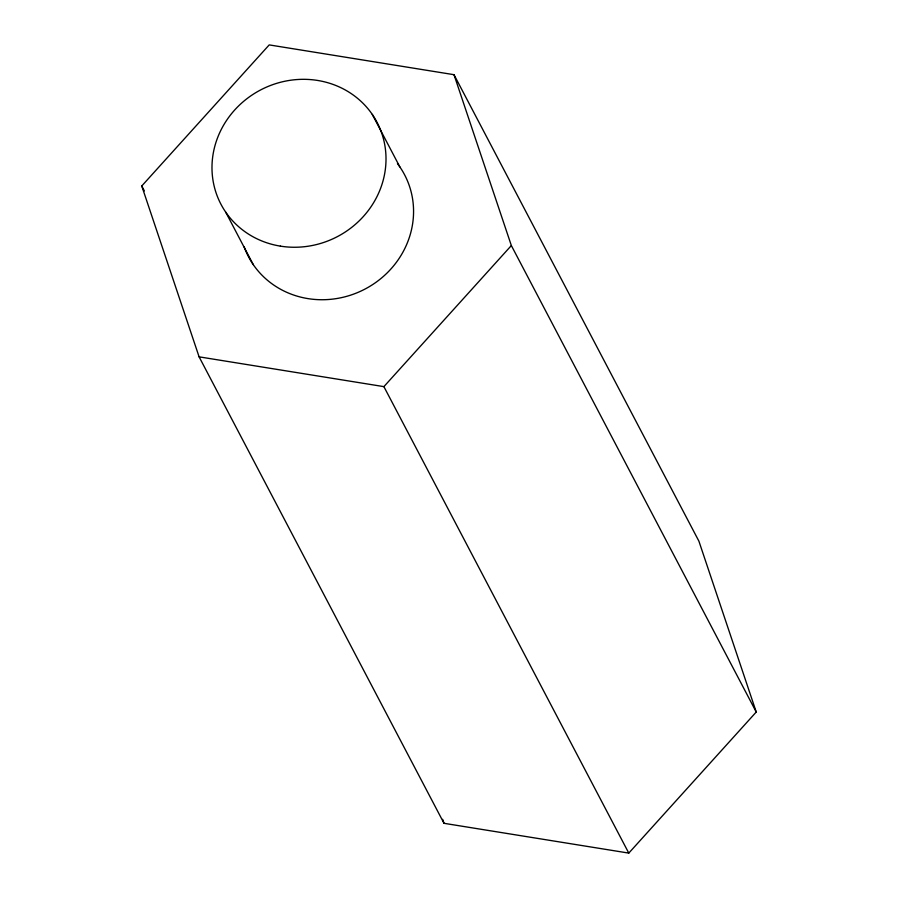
<?xml version="1.0" encoding="UTF-8"?>
<svg xmlns="http://www.w3.org/2000/svg" width="898" height="898" viewBox="0 0 898 898"><rect width="100%" height="100%" fill="white"/><g stroke="black" fill="none" stroke-linecap="round" stroke-linejoin="round"><path stroke-width="1.35" d="M141.761 185.976L269.209 44.9L453.995 74.691L698.902 541.157L756.239 712.024L628.791 853.1L444.005 823.309L199.098 356.843L141.761 185.976L144.365 190.937M199.098 356.843L383.895 386.634L511.344 245.558L453.995 74.691M511.344 245.558L756.239 712.024M372.266 114.394L399.823 166.871M383.895 386.634L628.791 853.1M225.724 212.175L253.281 264.652M442.669 819.335L444.005 823.309M397.444 163.604A88.15 82.784 -27.7 0 1 366.07 288.505A88.15 82.784 -27.7 0 1 244.065 246.591M280.378 246.131A88.15 82.784 -27.7 0 0 381.919 133.735A88.15 82.784 -27.7 0 0 234.692 109.994A88.15 82.784 -27.7 0 0 280.378 246.131"/></g></svg>
